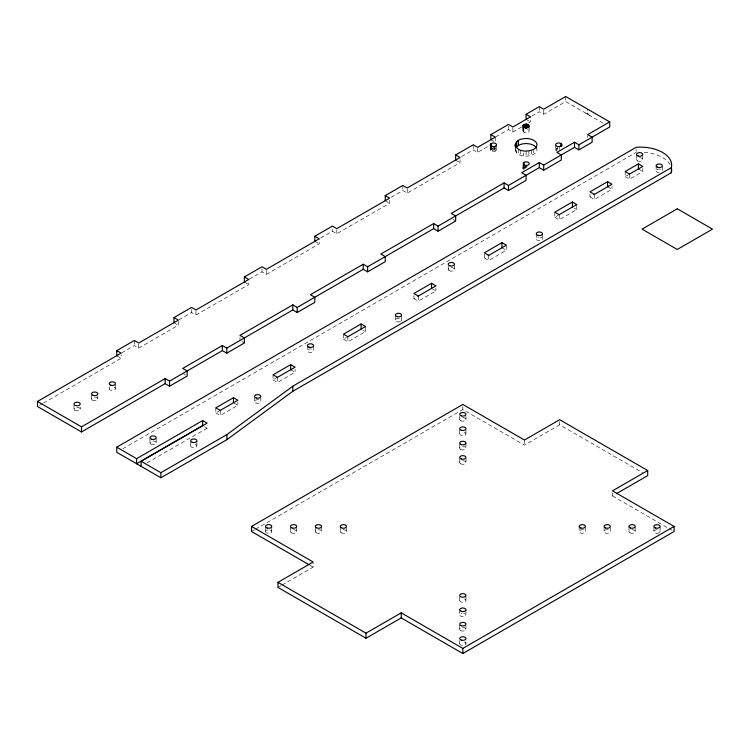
<?xml version="1.0" encoding="UTF-8"?>
<svg xmlns="http://www.w3.org/2000/svg" width="750" height="750" viewBox="0 0 750 750"><rect width="100%" height="100%" fill="white"/><g stroke="black" fill="none" stroke-linecap="round" stroke-linejoin="round"><path stroke-width="0.56" stroke-dasharray="3.75 2.81" d="M527.644 129.441L528.281 129.731A3.112 1.8 0 0 1 528.281 132.272A3.112 1.8 0 0 1 523.884 132.272L523.078 130.538L524.531 129.441M523.387 164.55L523.387 169.631L523.078 168.272L523.884 167.466A3.112 1.8 0 0 1 527.644 167.175M121.622 352.884L134.334 345.544L138.741 348.084L178.35 325.209L178.35 320.128M178.837 319.847L191.559 312.506L195.956 315.047L248.775 284.55L248.775 279.469M249.272 279.188L261.984 271.847L266.381 274.387L319.209 243.891L319.209 238.809M320.672 237.966L332.409 231.188L336.816 233.728L389.634 203.231L389.634 198.15M391.097 197.306L402.834 190.528L407.241 193.069L460.059 162.572L460.059 159.525M461.522 156.638L473.259 149.869L477.666 152.409L489.403 145.631M495.759 136.875L508.481 129.534L512.878 132.075L521.681 126.994M531.741 116.1L539.288 111.75L543.694 114.291L565.697 101.578L603.759 123.553M39.516 405.366L42.534 403.622M43.547 403.041L121.134 358.247L121.134 355.2M528.525 123.038L530.484 121.912L530.484 116.831M122.822 448.762L636.131 152.409M215.841 407.85L215.841 412.931L218.775 411.234M273.066 374.812L273.066 379.894L276 378.197M343.491 334.153L343.491 339.234L346.425 337.538M413.916 295.528L413.916 298.575L415.875 297.441M484.341 253.847L484.341 257.916L486.3 256.781M554.775 212.175L554.775 217.256L557.709 215.559M589.988 193.875L589.988 196.922L592.922 195.225M625.2 171.506L625.2 176.597L628.031 174.956M215.841 412.931L220.247 415.472L237.853 405.309L237.853 402.262M273.066 379.894L277.462 382.434L295.078 372.272L295.078 369.225M343.491 339.234L347.897 341.775L365.503 331.613L365.503 326.531M413.916 298.575L418.322 301.116L435.928 290.953L435.928 287.897M484.341 257.916L488.747 260.456L506.353 250.294L506.353 245.203M554.775 217.256L559.172 219.797L576.778 209.625L576.778 204.544M589.988 196.922L594.384 199.462L611.991 189.3L611.991 186.253M625.2 176.597L629.597 179.138L642.806 171.506L642.806 168.459M147.094 462.872L207.112 428.222L207.112 425.175M251.55 531.516L254.588 529.772M255.6 529.181L462.834 409.537L524.456 445.116L559.669 424.791L642.638 472.688M277.959 587.428L280.978 585.684M281.991 585.103L313.172 567.094L313.172 563.034M612.488 492.891L612.488 495.947L615.506 494.203M492.6 148.134A3.112 1.8 0 0 0 491.203 148.594C488.362 150.919 493.884 152.691 495.609 151.134L495.609 146.053M515.194 149.869C517.284 157.275 528.028 157.284 533.784 154.312A10.894 6.291 0 0 0 536.606 148.238M585.619 113.156L587.709 114.291L587.709 109.209M638.4 168.966L642.806 171.506M526.087 119.372L530.484 121.912M607.594 186.759L611.991 189.3M490.866 139.697L494.391 141.731M574.134 208.106L576.778 209.625M455.653 160.031L460.059 162.572M453.019 219.497L455.663 221.025M501.947 247.753L506.353 250.294M385.228 200.691L389.634 203.231M432.403 288.919L435.928 290.953M314.803 241.35L319.209 243.891M362.859 330.084L365.503 331.613M244.378 282.009L248.775 284.55M612.488 495.947L668.053 528.019M669.056 528.6L672.094 530.353M241.744 341.475L244.378 343.003M290.672 369.731L295.078 372.272M173.953 322.669L178.35 325.209M183.637 374.006L185.4 375.028M234.328 403.275L237.853 405.309M116.728 355.706L121.134 358.247M204.431 426.675L207.112 428.222M310.144 565.35L313.172 567.094M589.978 115.697L587.878 114.384L587.878 109.303M662.362 166.781L662.362 170.841A3.112 1.8 0 0 0 659.25 169.05A3.112 1.8 0 0 0 656.138 170.841L656.138 165.759M660.103 526.434L660.103 531.516M653.878 527.456L653.878 531.516M642.741 155.447L642.741 159.506M636.516 154.425L636.516 159.506M636.131 149.362L636.131 151.387M635.203 527.456L635.203 531.516M629.597 174.056L629.597 179.138M628.978 526.434L628.978 531.516M610.303 527.456L610.303 531.516A3.112 1.8 0 0 1 605.634 533.072A3.112 1.8 0 0 1 605.634 529.969A3.112 1.8 0 0 1 610.303 531.516M604.078 527.456L604.078 531.516M594.384 194.381L594.384 199.462M587.709 135.638L587.709 137.672M585.403 527.456L585.403 531.516A3.112 1.8 0 0 1 580.734 533.072A3.112 1.8 0 0 1 580.734 529.969A3.112 1.8 0 0 1 585.403 531.516M579.178 526.434L579.178 531.516M565.697 96.497L565.697 101.578M559.669 421.734L559.669 424.791M559.575 146.522L559.575 149.569M559.172 214.716L559.172 219.797M557.212 146.344L557.212 150.403M556.566 148.088L556.566 151.134M555.656 144.787L555.656 149.869M543.694 110.222L543.694 114.291M542.475 233.775L542.475 238.856M539.288 106.659L539.288 111.75M536.25 233.775L536.25 238.856M533.784 149.231L533.784 154.312M531.534 150.234L531.534 155.316M529.2 125.916L529.2 130.997M528.9 150.862L528.9 155.944M526.894 165.384L526.894 167.419M526.087 151.069L526.087 156.159M526.087 165.45L526.087 167.484M525.281 166.406L525.281 168.441M524.531 165.206L524.531 169.275M524.456 440.034L524.456 445.116M523.884 129.216L523.884 132.272M523.884 166.959L523.884 170.006M523.387 127.828L523.387 131.897M523.266 152.888L523.266 155.944M523.078 127.397L523.078 131.466M523.078 165.131L523.078 169.2M522.975 126.928L522.975 130.997M522.975 166.697L522.975 168.731M520.641 150.234L520.641 155.316M518.381 149.231L518.381 154.312M516.647 149.963L516.647 153.009M515.559 147.431L515.559 151.491M512.878 128.006L512.878 132.075M508.481 126.487L508.481 129.534M496.519 144.787L496.519 149.869M495.272 137.156L495.272 141.225M494.963 146.344L494.963 151.425M494.212 146.522L494.212 151.603M493.406 146.578L493.406 151.659M492.6 148.556L492.6 151.603M491.85 146.344L491.85 151.425M491.203 146.053L491.203 151.134M490.706 145.678L490.706 150.769M490.294 144.787L490.397 150.328M488.747 255.375L488.747 260.456M477.666 148.341L477.666 152.409M473.259 144.778L473.259 149.869M465.947 416.344L465.947 419.4M465.947 429.703L465.947 433.772M465.947 443.062L465.947 448.144M465.947 458.456L465.947 462.525M465.947 596.428L465.947 600.487M465.947 609.788L465.947 614.869M465.947 626.194L465.947 629.241M465.947 641.587L465.947 643.622M462.834 406.491L462.834 409.537M459.722 416.344L459.722 419.4M459.722 429.703L459.722 433.772M459.722 444.084L459.722 448.144M459.722 458.456L459.722 462.525M459.722 596.428L459.722 600.487M459.722 609.788L459.722 614.869M459.722 625.172L459.722 629.241M459.722 640.566L459.722 643.622M454.444 265.284L454.444 269.353M448.219 266.297L448.219 269.353M418.322 296.034L418.322 301.116M407.241 189L407.241 193.069M402.834 185.447L402.834 190.528M401.625 316.106L401.625 320.175M395.4 316.106L395.4 320.175M347.897 336.694L347.897 341.775M346.481 527.456L346.481 531.516M340.256 526.434L340.256 531.516M336.816 229.659L336.816 233.728M332.409 229.153L332.409 231.188M321.581 526.434L321.581 531.516M315.356 527.456L315.356 531.516M313.594 346.603L313.594 350.672A3.112 1.8 0 0 1 308.925 352.228A3.112 1.8 0 0 1 308.925 349.116A3.112 1.8 0 0 1 313.594 350.672M307.369 345.591L307.369 350.672M296.681 527.456L296.681 531.516M290.456 526.434L290.456 531.516M277.462 377.353L277.462 382.434M271.781 527.456L271.781 531.516M266.381 270.319L266.381 274.387M265.556 527.456L265.556 531.516M261.984 268.8L261.984 271.847M260.775 397.425L260.775 401.494A3.112 1.8 0 0 1 256.106 403.05A3.112 1.8 0 0 1 256.106 399.938A3.112 1.8 0 0 1 260.775 401.494M254.55 397.425L254.55 401.494M239.981 337.416L239.981 339.45M220.247 410.391L220.247 415.472M196.912 441.788L196.912 445.856M195.956 310.978L195.956 315.047M191.559 309.459L191.559 312.506M190.688 441.788L190.688 445.856M156.197 438.703L156.197 442.772M149.972 438.703L149.972 442.772M138.741 344.016L138.741 348.084M134.334 340.463L134.334 345.544M115.444 384.675L115.444 388.744M109.219 386.709L109.219 388.744M97.838 395.859L97.838 398.906M91.612 394.847L91.612 398.906M80.231 407.044L80.231 409.078M74.006 405.009L74.006 409.078M494.212 148.134A3.112 1.8 0 0 1 495.609 151.134M556.069 150.769A3.112 1.8 0 0 1 557.962 148.134M113.888 387.188A3.112 1.8 0 0 1 114.713 389.897A3.112 1.8 0 0 1 109.95 389.897A3.112 1.8 0 0 1 110.775 387.188M644.119 152.344A31.125 17.972 0 0 1 670.059 164.512M540.169 237.122A3.112 1.8 0 0 1 541.912 239.887A3.112 1.8 0 0 1 536.812 239.887A3.112 1.8 0 0 1 538.556 237.122M400.069 321.731A3.112 1.8 0 0 1 395.409 320.334A3.112 1.8 0 0 1 399.581 318.488A3.112 1.8 0 0 1 400.716 321.45M195.356 444.3A3.112 1.8 0 0 1 196.181 447.009A3.112 1.8 0 0 1 191.409 447.009A3.112 1.8 0 0 1 192.244 444.3M659.25 172.641A3.112 1.8 0 0 1 656.138 170.841M464.391 432.216A3.112 1.8 0 0 1 465.216 434.925A3.112 1.8 0 0 1 460.444 434.925A3.112 1.8 0 0 1 461.278 432.216M659.194 532.791A3.112 1.8 0 0 1 654.066 532.134A3.112 1.8 0 0 1 657.263 529.734A3.112 1.8 0 0 1 659.691 532.416M265.978 532.416A3.112 1.8 0 0 1 268.397 529.734A3.112 1.8 0 0 1 271.594 532.134A3.112 1.8 0 0 1 266.466 532.791M464.391 598.931A3.112 1.8 0 0 1 465.216 601.65A3.112 1.8 0 0 1 460.444 601.65A3.112 1.8 0 0 1 461.278 598.931M463.641 613.134A3.112 1.8 0 0 1 465.384 615.9A3.112 1.8 0 0 1 460.284 615.9A3.112 1.8 0 0 1 462.028 613.134M464.391 642.066A3.112 1.8 0 0 1 465.216 644.775A3.112 1.8 0 0 1 460.444 644.775A3.112 1.8 0 0 1 461.278 642.066M92.522 400.181A3.112 1.8 0 0 0 97.725 399.375A3.112 1.8 0 0 0 93.919 397.172A3.112 1.8 0 0 0 92.522 400.181M74.916 410.344A3.112 1.8 0 0 0 80.119 409.537A3.112 1.8 0 0 0 76.312 407.344A3.112 1.8 0 0 0 74.916 410.344M449.128 270.619A3.112 1.8 0 0 0 454.341 269.812A3.112 1.8 0 0 0 450.525 267.609A3.112 1.8 0 0 0 449.128 270.619M150.881 444.037A3.112 1.8 0 0 0 156.094 443.231A3.112 1.8 0 0 0 152.278 441.038A3.112 1.8 0 0 0 150.881 444.037M637.425 160.781A3.112 1.8 0 0 0 642.628 159.975A3.112 1.8 0 0 0 638.822 157.772A3.112 1.8 0 0 0 637.425 160.781M460.631 449.419A3.112 1.8 0 0 0 465.834 448.612A3.112 1.8 0 0 0 462.028 446.409A3.112 1.8 0 0 0 460.631 449.419M460.631 463.791A3.112 1.8 0 0 0 465.834 462.984A3.112 1.8 0 0 0 462.028 460.791A3.112 1.8 0 0 0 460.631 463.791M460.631 420.666A3.112 1.8 0 0 0 465.834 419.859A3.112 1.8 0 0 0 462.028 417.656A3.112 1.8 0 0 0 460.631 420.666M629.888 532.791A3.112 1.8 0 0 0 635.1 531.984A3.112 1.8 0 0 0 631.284 529.781A3.112 1.8 0 0 0 629.888 532.791M341.166 532.791A3.112 1.8 0 0 0 346.378 531.984A3.112 1.8 0 0 0 342.562 529.781A3.112 1.8 0 0 0 341.166 532.791M316.266 532.791A3.112 1.8 0 0 0 321.478 531.984A3.112 1.8 0 0 0 317.662 529.781A3.112 1.8 0 0 0 316.266 532.791M291.366 532.791A3.112 1.8 0 0 0 296.578 531.984A3.112 1.8 0 0 0 292.762 529.781A3.112 1.8 0 0 0 291.366 532.791M460.631 630.516A3.112 1.8 0 0 0 465.834 629.709A3.112 1.8 0 0 0 462.028 627.506A3.112 1.8 0 0 0 460.631 630.516"/><path stroke-width="1.12" d="M490.397 144.319C490.106 146.812 493.997 147.009 495.609 146.053A3.112 1.8 0 0 0 495.609 143.513A3.112 1.8 0 0 0 491.203 143.513L490.397 144.319L490.397 146.353M515.194 144.787L516.647 141.638L518.381 140.334A10.894 6.291 0 0 1 533.784 140.334A10.894 6.291 0 0 1 533.784 149.231C528.028 152.194 517.284 152.194 515.194 144.787L515.194 146.812M523.078 125.447L523.884 127.191A3.112 1.8 0 0 0 528.281 127.191A3.112 1.8 0 0 0 528.281 124.641L526.087 124.116L523.884 124.641L523.078 125.447L523.078 127.481M515.559 148.238L518.381 145.416A10.894 6.291 0 0 1 536.606 148.238M523.387 162.75C521.878 165.338 526.697 166.116 528.281 164.925A3.112 1.8 0 0 0 528.281 162.384A3.112 1.8 0 0 0 523.884 162.384L523.387 165.806M141.094 466.341L141.094 461.259L160.894 472.697L226.922 434.578L292.8 386.203L671.344 167.653L671.344 172.734L292.8 391.284L226.922 439.659L160.894 477.778L116.737 452.278L116.737 447.197L636.131 147.328A31.125 17.972 0 0 1 671.344 167.653M116.728 355.706L116.728 350.625L134.334 340.463L138.741 343.003L178.35 320.128L173.953 317.587L173.953 322.669M173.953 317.587L191.559 307.425L195.956 309.966L248.775 279.469L244.378 276.928L244.378 282.009M244.378 276.928L261.984 266.766L266.381 269.306L319.209 238.809L314.803 236.269L314.803 241.35M314.803 236.269L332.409 226.106L336.816 228.647L389.634 198.15L385.228 195.609L385.228 200.691M385.228 195.609L402.834 185.447L407.241 187.988L460.059 157.491L455.653 154.95L455.653 160.031M455.653 154.95L473.259 144.778L477.666 147.328L495.272 137.156L490.866 134.616L490.866 139.697M490.866 134.616L508.481 124.453L512.878 126.994L530.484 116.831L526.087 114.291L526.087 119.372M526.087 114.291L539.288 106.659L543.694 109.209L565.697 96.497L609.722 121.912L609.722 126.994L578.906 144.787L574.509 142.247L556.894 152.409L561.3 154.95L561.3 160.031L543.694 170.194L539.288 167.653L508.481 185.447L504.075 182.906L451.256 213.403L455.663 215.944L455.663 221.025L438.056 231.188L433.65 228.647L367.631 266.766L363.225 264.225L310.406 294.722L314.803 297.262L314.803 302.344L297.197 312.506L292.8 309.966L226.772 348.084L222.375 345.544L182.756 368.419L187.162 370.959L187.162 376.041L169.556 386.203L165.15 383.663L81.516 431.944L37.5 406.537L37.5 401.447L121.134 353.166L116.728 350.625M37.5 401.447L81.516 426.863L165.15 378.581L169.556 381.122L222.375 350.625L226.772 353.166L244.378 343.003L244.378 337.922L239.981 335.381L292.8 304.884L297.197 307.425L363.225 269.306L367.631 271.847L385.238 261.684L385.238 256.603L380.831 254.062L433.65 223.566L438.056 226.106L504.075 187.988L508.481 190.528L526.087 180.366L526.087 175.284L521.681 172.734L539.288 162.572L543.694 165.113L574.509 147.328L578.906 149.869L592.116 142.247L592.116 137.156L587.709 134.616L609.722 121.912M219.759 410.672L237.853 400.228L233.447 397.688L215.841 407.85L220.247 410.391M276.975 377.634L295.078 367.191L290.672 364.65L273.066 374.812L277.462 377.353M347.4 336.975L365.503 326.531L361.097 323.991L343.491 334.153L347.897 336.694M417.834 296.316L435.928 285.872L431.522 283.322L413.916 293.494L418.322 296.034M488.259 255.656L506.353 245.203L501.947 242.662L484.341 252.834L488.747 255.375M558.684 214.997L576.778 204.544L572.381 202.003L554.775 212.175L559.172 214.716M593.897 194.662L611.991 184.219L607.594 181.678L589.988 191.841L594.384 194.381M628.969 174.412L642.806 166.425L638.4 163.884L625.2 171.506L629.597 174.056M116.737 447.197L136.613 458.672L202.641 420.553L207.112 423.141L141.094 461.259M309.131 564.769L251.55 531.516L251.55 526.434L462.834 404.456L524.456 440.034L559.669 419.7L647.7 470.531L647.7 475.613L616.509 493.622M647.7 470.531L612.488 490.856L674.109 526.434L674.109 531.516L462.834 653.503L401.212 617.925L365.991 638.25L277.959 587.428L277.959 582.347L313.172 562.013L251.55 526.434M277.959 582.347L365.991 633.169L401.212 612.844L462.834 648.422L674.109 526.434M560.962 143.513C563.812 145.838 558.281 147.609 556.566 146.053A3.112 1.8 0 0 1 556.566 143.513A3.112 1.8 0 0 1 560.962 143.513L560.962 146.559M638.4 163.884L638.4 168.966M607.594 181.678L607.594 186.759M578.906 144.787L578.906 149.869M574.509 142.247L574.509 147.328M572.381 202.003L572.381 207.084M561.769 144.319L561.769 146.353M561.459 143.887L561.459 145.922M543.694 165.113L543.694 170.194M539.288 162.572L539.288 167.653M528.281 124.641L528.281 127.697M527.644 124.359L527.644 127.406M526.894 124.181L526.894 128.25M526.087 124.116L526.087 128.184M525.281 124.181L525.281 128.25M524.531 124.359L524.531 127.406M523.884 124.641L523.884 127.697M523.884 162.384L523.884 165.431M523.387 125.016L523.387 128.062M518.381 140.334L518.381 145.416M516.647 141.638L516.647 146.719M515.559 143.156L515.559 146.203M508.481 185.447L508.481 190.528M504.075 182.906L504.075 187.988M501.947 242.662L501.947 247.753M491.203 143.513L491.203 146.559M490.706 143.887L490.706 145.922M462.834 648.422L462.834 653.503M438.056 226.106L438.056 231.188M433.65 223.566L433.65 228.647M431.522 283.322L431.522 288.412M401.212 612.844L401.212 617.925M367.631 266.766L367.631 271.847M365.991 633.169L365.991 638.25M363.225 264.225L363.225 269.306M361.097 323.991L361.097 329.072M297.197 307.425L297.197 312.506M292.8 304.884L292.8 309.966M292.8 386.203L292.8 391.284M290.672 364.65L290.672 369.731M233.447 397.688L233.447 402.769M226.922 434.578L226.922 439.659M226.772 348.084L226.772 353.166M222.375 345.544L222.375 350.625M202.641 420.553L202.641 425.634L136.613 463.753L136.613 458.672M169.556 381.122L169.556 386.203M165.15 378.581L165.15 383.663M160.894 472.697L160.894 477.778M81.516 426.863L81.516 431.944M671.531 168.581A31.125 17.972 0 0 1 671.344 172.734M677.288 208.809L642.075 229.134L677.288 249.469L712.5 229.134L677.288 208.809M110.775 385.219A3.112 1.8 0 0 0 115.444 383.663A3.112 1.8 0 0 0 110.775 382.106A3.112 1.8 0 0 0 110.775 385.219M93.169 395.381A3.112 1.8 0 0 0 97.838 393.825A3.112 1.8 0 0 0 93.169 392.269A3.112 1.8 0 0 0 93.169 395.381M75.562 405.553A3.112 1.8 0 0 0 80.231 403.997A3.112 1.8 0 0 0 75.562 402.441A3.112 1.8 0 0 0 75.562 405.553M537.806 235.331A3.112 1.8 0 0 0 542.475 233.775A3.112 1.8 0 0 0 537.806 232.219A3.112 1.8 0 0 0 537.806 235.331M449.775 265.819A3.112 1.8 0 0 0 454.444 264.262A3.112 1.8 0 0 0 449.775 262.706A3.112 1.8 0 0 0 449.775 265.819M396.956 316.65A3.112 1.8 0 0 0 401.625 315.094A3.112 1.8 0 0 0 396.956 313.538A3.112 1.8 0 0 0 396.956 316.65M308.925 347.147A3.112 1.8 0 0 0 313.594 345.591A3.112 1.8 0 0 0 308.925 344.034A3.112 1.8 0 0 0 308.925 347.147M256.106 397.969A3.112 1.8 0 0 0 260.775 396.412A3.112 1.8 0 0 0 256.106 394.856A3.112 1.8 0 0 0 256.106 397.969M151.528 439.247A3.112 1.8 0 0 0 156.197 437.691A3.112 1.8 0 0 0 151.528 436.134A3.112 1.8 0 0 0 151.528 439.247M192.244 442.331A3.112 1.8 0 0 0 196.912 440.775A3.112 1.8 0 0 0 192.244 439.219A3.112 1.8 0 0 0 192.244 442.331M657.056 167.034A3.112 1.8 0 0 0 662.259 166.228A3.112 1.8 0 0 0 658.453 164.025A3.112 1.8 0 0 0 657.056 167.034M638.072 155.981A3.112 1.8 0 0 0 642.741 154.425A3.112 1.8 0 0 0 638.072 152.869A3.112 1.8 0 0 0 638.072 155.981M461.278 430.247A3.112 1.8 0 0 0 465.947 428.691A3.112 1.8 0 0 0 461.278 427.134A3.112 1.8 0 0 0 461.278 430.247M460.631 444.337A3.112 1.8 0 0 0 465.834 443.531A3.112 1.8 0 0 0 462.028 441.328A3.112 1.8 0 0 0 460.631 444.337M461.278 459A3.112 1.8 0 0 0 465.947 457.444A3.112 1.8 0 0 0 461.278 455.887A3.112 1.8 0 0 0 461.278 459M461.278 415.866A3.112 1.8 0 0 0 465.947 414.309A3.112 1.8 0 0 0 461.278 412.753A3.112 1.8 0 0 0 461.278 415.866M655.434 527.991A3.112 1.8 0 0 0 660.103 526.434A3.112 1.8 0 0 0 655.434 524.878A3.112 1.8 0 0 0 655.434 527.991M630.534 527.991A3.112 1.8 0 0 0 635.203 526.434A3.112 1.8 0 0 0 630.534 524.878A3.112 1.8 0 0 0 630.534 527.991M605.634 527.991A3.112 1.8 0 0 0 610.303 526.434A3.112 1.8 0 0 0 605.634 524.878A3.112 1.8 0 0 0 605.634 527.991M580.734 527.991A3.112 1.8 0 0 0 585.403 526.434A3.112 1.8 0 0 0 580.734 524.878A3.112 1.8 0 0 0 580.734 527.991M341.166 527.709A3.112 1.8 0 0 0 346.378 526.903A3.112 1.8 0 0 0 342.562 524.7A3.112 1.8 0 0 0 341.166 527.709M316.266 527.709A3.112 1.8 0 0 0 321.478 526.903A3.112 1.8 0 0 0 317.662 524.7A3.112 1.8 0 0 0 316.266 527.709M292.013 527.991A3.112 1.8 0 0 0 296.681 526.434A3.112 1.8 0 0 0 292.013 524.878A3.112 1.8 0 0 0 292.013 527.991M267.113 527.991A3.112 1.8 0 0 0 271.781 526.434A3.112 1.8 0 0 0 267.113 524.878A3.112 1.8 0 0 0 267.113 527.991M460.631 596.681A3.112 1.8 0 0 0 465.834 595.875A3.112 1.8 0 0 0 462.028 593.672A3.112 1.8 0 0 0 460.631 596.681M461.278 611.344A3.112 1.8 0 0 0 465.947 609.788A3.112 1.8 0 0 0 461.278 608.231A3.112 1.8 0 0 0 461.278 611.344M461.278 625.716A3.112 1.8 0 0 0 465.947 624.159A3.112 1.8 0 0 0 461.278 622.603A3.112 1.8 0 0 0 461.278 625.716M461.278 640.087A3.112 1.8 0 0 0 465.947 638.531A3.112 1.8 0 0 0 461.278 636.975A3.112 1.8 0 0 0 461.278 640.087"/></g></svg>
